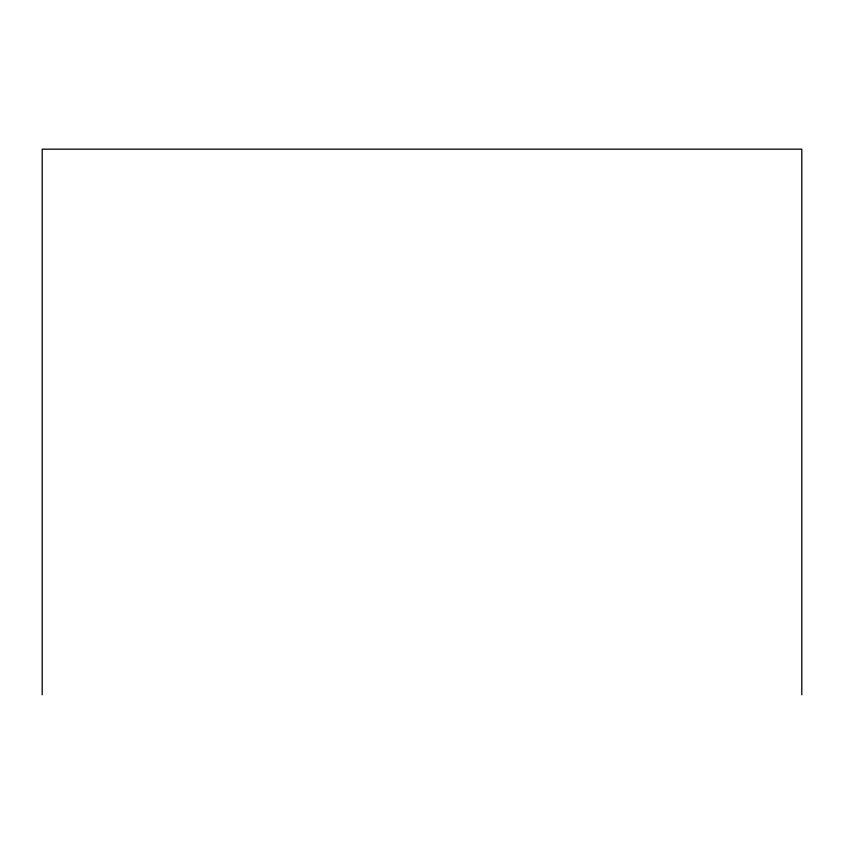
<?xml version="1.0" encoding="UTF-8"?>
<svg xmlns="http://www.w3.org/2000/svg" width="844" height="844" viewBox="0 0 844 844"><rect width="100%" height="100%" fill="white"/><g stroke="black" fill="none" stroke-linecap="round" stroke-linejoin="round"><path stroke-width="1.27" d="M801.8 694.823L801.8 149.177L42.2 149.177L42.2 694.823"/></g></svg>
